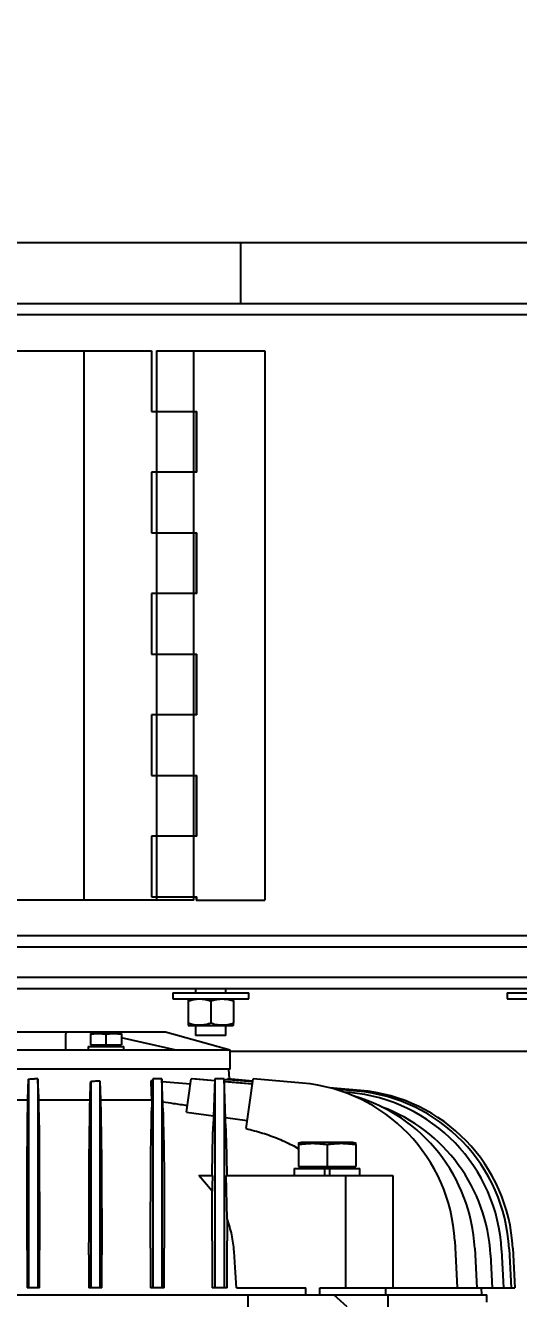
# Model space of a CAD drawing. Header units: millimetres. Extents: x 1293 to 41893, y 1011 to 26911.
# Drawn here: x 13415.9 to 13553.6, y 15228.9 to 15584.3 of the extents above; entities that cross this region are included whole.
import ezdxf

# ---------------------------------------------------------------- set-up
doc = ezdxf.new("R2010")
doc.units = ezdxf.units.MM
doc.header["$LTSCALE"] = 50
doc.layers.add('CAPA_1', color=7, linetype='Continuous')
doc.styles.add('SLDTEXTSTYLE0', font='TXT', dxfattribs={"width": 0.75})
doc.dimstyles.new('SLDDIMSTYLE0', dxfattribs={"dimtxt": 100, "dimasz": 100, "dimexe": 0, "dimexo": 0.0625, "dimgap": 25, "dimtad": 2, "dimdec": 0, "dimlfac": 1.5, "dimrnd": 1e-09, "dimzin": 12, "dimdsep": 46, "dimtxsty": 'SLDTEXTSTYLE0', "dimsah": 1, "dimcen": 0.09, "dimadec": 0, "dimazin": 3, "dimtfac": 1, "dimtdec": 0, "dimtofl": 0, "dimtmove": 0, "dimatfit": 3, "dimfxl": 1, "dimfrac": 2, "dimtolj": 1, "dimtzin": 12, "dimarcsym": 0})

# ---------------------------------------------------------------- blocks, each defined once
blk = doc.blocks.new('_D_18')
at = {"layer": 'CAPA_1', "transparency": 16777216}
for p, q in [((6530.12, 15837.67), (6530.12, 16976.53)), ((16745.16, 15322.37), (16745.16, 16976.53)), ((6530.12, 16926.53), (16745.16, 16926.53))]:
    blk.add_line(p, q, dxfattribs=at)
for points in [[(6530.12, 16926.53), (6630.12, 16911.14), (6630.12, 16941.91)], [(16745.16, 16926.53), (16645.16, 16941.91), (16645.16, 16911.14)]]:
    blk.add_solid(points, dxfattribs=at)
at = {"layer": 'CAPA_1', "transparency": 16777216, "insert": (11452.92, 17055.44), "char_height": 100, "attachment_point": 1, "style": 'SLDTEXTSTYLE0'}
blk.add_mtext('15323', dxfattribs=at)

msp = doc.modelspace()

# ---------------------------------------------------------------- linework, layer by layer
at = {"color": 7, "linetype": 'Continuous', "lineweight": 25}
for p, q in [((13649.0054871, 15523.598636), (13299.6721537, 15523.598636)), ((13475.9301193, 15523.598636), (13475.9301193, 15506.6653026)), ((11160.0054871, 15506.6653026), (13707.6721537, 15506.6653026)), ((13710.8471537, 15503.4903026), (11156.8304871, 15503.4903026)), ((13210.3641479, 15493.4903026), (13451.1315386, 15493.4903026)), ((13432.2643761, 15340.1569693), (13432.2643761, 15493.4903026)), ((13451.1315386, 15493.4903026), (13451.1315386, 15476.5569693)), ((13452.5369224, 15493.4903026), (13452.5369224, 15340.1569693)), ((13452.5369224, 15493.4903026), (13482.7500216, 15493.4903026)), ((13462.9509224, 15340.1569693), (13462.9509224, 15493.4903026)), ((13482.7500216, 15493.4903026), (13482.7500216, 15340.1569693)), ((13451.1315386, 15476.5569693), (13463.7789318, 15476.5569693)), ((13463.594172, 15476.5569693), (13463.594172, 15459.623636)), ((13463.7789318, 15459.623636), (13463.7789318, 15476.5569693)), ((13451.1315386, 15459.623636), (13451.1315386, 15442.6903026)), ((13463.7789318, 15459.623636), (13451.1315386, 15459.623636)), ((13451.1315386, 15442.6903026), (13463.7789318, 15442.6903026)), ((13463.594172, 15442.6903026), (13463.594172, 15425.7569693)), ((13463.7789318, 15425.7569693), (13463.7789318, 15442.6903026)), ((13451.1315386, 15425.7569693), (13451.1315386, 15408.823636)), ((13463.7789318, 15425.7569693), (13451.1315386, 15425.7569693)), ((13451.1315386, 15408.823636), (13463.7789318, 15408.823636)), ((13463.594172, 15408.823636), (13463.594172, 15391.8903026)), ((13463.7789318, 15391.8903026), (13463.7789318, 15408.823636)), ((13451.1315386, 15391.8903026), (13451.1315386, 15374.9569693)), ((13463.7789318, 15391.8903026), (13451.1315386, 15391.8903026)), ((13451.1315386, 15374.9569693), (13463.7789318, 15374.9569693)), ((13463.594172, 15374.9569693), (13463.594172, 15358.023636)), ((13463.7789318, 15358.023636), (13463.7789318, 15374.9569693)), ((13451.1315386, 15358.023636), (13451.1315386, 15341.0903026)), ((13463.7789318, 15358.023636), (13451.1315386, 15358.023636)), ((13462.9509224, 15340.1569693), (13210.3641479, 15340.1569693)), ((13451.1315386, 15341.0903026), (13463.7789318, 15341.0903026)), ((13463.594172, 15341.0903026), (13463.594172, 15340.1569693)), ((13463.594172, 15340.1569693), (13482.7500216, 15340.1569693)), ((13463.7789318, 15340.1569693), (13463.7789318, 15341.0903026)), ((13710.8471537, 15330.1569693), (11156.8304871, 15330.1569693)), ((13707.6721537, 15326.9819693), (11160.0054871, 15326.9819693)), ((13587.6721537, 15318.5153026), (13161.0054871, 15318.5153026)), ((13587.6721537, 15315.3403026), (13161.0054871, 15315.3403026)), ((13457.0888204, 15314.2819693), (13457.0888204, 15312.588636)), ((13457.0888204, 15314.2819693), (13478.2554871, 15314.2819693)), ((13463.4388204, 15315.3403026), (13463.4388204, 15314.2819693)), ((13471.9054871, 15314.2819693), (13471.9054871, 15315.3403026)), ((13478.2554871, 15312.588636), (13478.2554871, 15314.2819693)), ((13550.4221537, 15314.2819693), (13550.4221537, 15312.588636)), ((13550.4221537, 15314.2819693), (13571.5888204, 15314.2819693)), ((13457.0888204, 15312.588636), (13478.2554871, 15312.588636)), ((13461.3221537, 15311.9940938), (13461.3221537, 15305.7748448)), ((13467.6727126, 15311.9940938), (13467.6727126, 15305.7748448)), ((13474.0221537, 15312.561315), (13473.9748324, 15312.588636)), ((13474.0221537, 15311.99428), (13474.0221537, 15305.7746586)), ((13550.4221537, 15312.588636), (13571.5888204, 15312.588636)), ((13455.0474053, 15303.2653026), (13378.5721537, 15303.2653026)), ((13427.4747608, 15303.2653026), (13427.0497665, 15302.6904251)), ((13427.0497665, 15302.6904251), (13427.0497665, 15298.2653026)), ((13434.0497665, 15302.9319693), (13434.0497665, 15299.7319693)), ((13434.0497665, 15302.7533365), (13436.0612705, 15302.9319693)), ((13434.0497665, 15302.9319693), (13442.7164331, 15302.9319693)), ((13437.091296, 15302.9319693), (13435.3085943, 15303.2653026)), ((13436.3715958, 15302.9319693), (13438.3830998, 15302.7533365)), ((13438.3830998, 15302.7533365), (13440.3946038, 15302.9319693)), ((13438.3830998, 15302.7533365), (13438.3830998, 15299.7319693)), ((13440.7049291, 15302.9319693), (13442.7164331, 15302.7533365)), ((13442.7164331, 15302.9319693), (13442.7164331, 15299.7319693)), ((13473.0768228, 15298.2653026), (13455.0474053, 15303.2653026)), ((13461.3221537, 15305.2076236), (13461.3694751, 15305.1803026)), ((13461.3694751, 15305.1803026), (13473.9613169, 15305.1803026)), ((13463.4388204, 15305.1803026), (13463.4388204, 15302.3153026)), ((13471.9054871, 15302.3153026), (13463.4388204, 15302.3153026)), ((13471.9054871, 15302.3153026), (13471.9054871, 15305.1803026)), ((13433.3830998, 15299.3319693), (13433.3830998, 15298.2653026)), ((13433.3830998, 15299.3319693), (13443.3830998, 15299.3319693)), ((13434.0497665, 15299.7319693), (13442.7164331, 15299.7319693)), ((13434.5164331, 15299.7319693), (13434.5164331, 15299.3319693)), ((13442.2497665, 15299.3319693), (13442.2497665, 15299.7319693)), ((13458.0111173, 15298.2653026), (13442.7164331, 15301.7134782)), ((13443.3830998, 15298.2653026), (13443.3830998, 15299.3319693)), ((13473.0768228, 15298.2653026), (13276.4101562, 15298.2653026)), ((13473.0768228, 15292.9319693), (13473.0768228, 15298.2653026)), ((13733.4434895, 15297.9013026), (13473.0768228, 15297.9013026)), ((13473.0768228, 15292.9319693), (13276.4101562, 15292.9319693)), ((13472.885656, 15290.2192715), (13472.7434895, 15292.9319693)), ((13416.7892378, 15290.1969051), (13416.7892378, 15231.9319693)), ((13419.3644079, 15290.2653026), (13418.3919615, 15290.2653026)), ((13419.3644079, 15290.2653026), (13419.3644079, 15231.9319693)), ((13419.4596041, 15287.5657693), (13419.3644079, 15290.2653026)), ((13434.1225711, 15289.5575408), (13434.1225711, 15231.9319693)), ((13436.6977412, 15289.7357052), (13436.6977412, 15231.9319693)), ((13436.6977412, 15289.7357052), (13436.8876506, 15284.2653026)), ((13451.4355505, 15289.6881133), (13450.8915725, 15289.7357052)), ((13451.4559045, 15290.2653026), (13451.140442, 15281.3195554)), ((13451.4559045, 15290.2653026), (13451.4559045, 15231.9319693)), ((13454.0310745, 15290.2653026), (13451.4559045, 15290.2653026)), ((13454.0310745, 15290.2653026), (13454.0310745, 15231.9319693)), ((13454.3597302, 15280.9454279), (13454.0310745, 15290.2653026)), ((13461.9610426, 15288.7672521), (13454.059524, 15289.4585454)), ((13460.8617569, 15280.9454279), (13462.1715799, 15290.2653026)), ((13468.7688838, 15289.6881133), (13462.1715799, 15290.2653026)), ((13462.6367023, 15290.2246097), (13462.6424213, 15290.2653026)), ((13468.770332, 15289.7291799), (13462.6424213, 15290.2653026)), ((13468.7892378, 15290.2653026), (13468.3221454, 15277.0196981)), ((13468.7892378, 15290.2653026), (13468.7892378, 15231.9319693)), ((13471.3644079, 15290.2653026), (13468.7892378, 15290.2653026)), ((13471.3644079, 15290.2653026), (13471.3644079, 15231.9319693)), ((13471.8543854, 15276.3707316), (13471.3644079, 15290.2653026)), ((13479.3801295, 15289.3774199), (13471.3710084, 15290.0781272)), ((13479.300095, 15288.807945), (13471.3914002, 15289.4998662)), ((13479.294376, 15288.7672521), (13471.3928573, 15289.4585454)), ((13472.3771933, 15290.2637562), (13472.3906956, 15289.9889162)), ((13479.4181225, 15289.6477547), (13472.3771933, 15290.2637562)), ((13477.5521586, 15276.3707316), (13479.5049132, 15290.2653026)), ((13493.2862924, 15289.0595882), (13479.5049132, 15290.2653026)), ((13419.4596041, 15287.5657693), (13419.5741643, 15284.2653026)), ((13509.4991751, 15287.0160036), (13500.8015642, 15287.776946)), ((13508.4631854, 15286.8329822), (13502.2712761, 15287.3747041)), ((13506.3811695, 15286.438658), (13504.7333096, 15286.5828271)), ((13416.5839495, 15284.2653026), (13402.2399403, 15284.2653026)), ((13416.4742038, 15277.5250379), (13416.5839495, 15284.2653026)), ((13419.5741643, 15284.2653026), (13419.6827112, 15277.5250379)), ((13433.9396937, 15284.2653026), (13419.5741643, 15284.2653026)), ((13451.106654, 15284.2653026), (13436.8876506, 15284.2653026)), ((13451.0911496, 15277.5250379), (13451.140442, 15281.3195554)), ((13451.106654, 15284.2653026), (13451.243649, 15284.2462556)), ((13454.3597302, 15280.9454279), (13454.4028452, 15277.5250379)), ((13460.8617569, 15280.9454279), (13468.4240216, 15279.9086604)), ((13433.8238661, 15276.6830713), (13433.8407388, 15277.5250379)), ((13436.9843198, 15277.5250379), (13437.0104597, 15276.2856821)), ((13471.7456829, 15279.4532689), (13477.8674284, 15278.6139929)), ((13490.8241865, 15271.5407941), (13492.137092, 15270.7622588)), ((13492.8994877, 15272.4653026), (13492.1369469, 15272.2609804)), ((13492.137092, 15271.9294042), (13492.137092, 15265.798636)), ((13507.3746963, 15272.4653026), (13492.8994877, 15272.4653026)), ((13500.137092, 15271.9294042), (13500.137092, 15265.798636)), ((13508.1372371, 15272.2609804), (13507.3746963, 15272.4653026)), ((13508.137092, 15271.9294042), (13508.137092, 15265.798636)), ((13468.0408872, 15258.8993363), (13464.3532095, 15263.2653026)), ((13464.3532095, 15263.2653026), (13468.1473276, 15263.2653026)), ((13472.2226691, 15251.146134), (13471.9813923, 15263.2653026)), ((13471.9813923, 15263.2653026), (13518.5218683, 15263.2653026)), ((13491.0037587, 15265.2653026), (13491.0037587, 15263.2653026)), ((13491.0037587, 15265.2653026), (13509.2704253, 15265.2653026)), ((13492.137092, 15265.798636), (13508.137092, 15265.798636)), ((13492.8037587, 15265.798636), (13492.8037587, 15265.2653026)), ((13499.4704253, 15265.2653026), (13499.4704253, 15263.2653026)), ((13500.8037587, 15265.2653026), (13500.8037587, 15263.2653026)), ((13505.3225417, 15263.2653026), (13505.3225417, 15231.9319693)), ((13507.4704253, 15265.2653026), (13507.4704253, 15265.798636)), ((13509.2704253, 15263.2653026), (13509.2704253, 15265.2653026)), ((13518.5218683, 15263.2653026), (13518.5218683, 15231.9319693)), ((13468.0333479, 15245.0128469), (13468.0390624, 15242.0911096)), ((13472.2151552, 15242.0911096), (13472.2213948, 15245.0128469)), ((13535.8217361, 15245.0128469), (13536.5072758, 15231.9319693)), ((13541.3993597, 15243.0083979), (13541.9798507, 15231.9319693)), ((13548.9166131, 15242.3919167), (13549.4647957, 15231.9319693)), ((13550.9986291, 15242.786241), (13551.5674773, 15231.9319693)), ((13552.0346187, 15242.9692623), (13552.6130587, 15231.9319693)), ((13545.8004932, 15241.1068784), (13546.2813298, 15231.9319693)), ((13419.7936213, 15231.9319693), (13416.3916413, 15231.9319693)), ((13437.2209313, 15231.9319693), (13433.6475435, 15231.9319693)), ((13454.6889415, 15231.9319693), (13450.8677378, 15231.9319693)), ((13472.2108336, 15231.9319693), (13468.0427241, 15231.9319693)), ((13474.8530081, 15231.9319693), (13494.2248547, 15231.9319693)), ((13494.2248547, 15229.9319693), (13494.2248547, 15231.9319693)), ((13498.1238728, 15231.9319693), (13552.6130587, 15231.9319693)), ((13498.1238728, 15229.9319693), (13498.1238728, 15231.9319693)), ((13516.5929908, 15229.9319693), (13516.5929908, 15231.9319693)), ((13543.4101562, 15229.9319693), (13543.3053406, 15231.9319693)), ((13204.7434895, 15229.9319693), (13544.7434895, 15229.9319693)), ((13478.1274422, 15195.952127), (13478.1274422, 15229.9319693)), ((13505.7939463, 15226.598636), (13502.076096, 15229.9319693)), ((13517.1076548, 15229.9319693), (13517.1076548, 15199.5815524)), ((13544.7434895, 15227.9319693), (13544.7434895, 15229.9319693))]:
    msp.add_line(p, q, dxfattribs=at)
at = {"color": 7, "linetype": 'Continuous', "lineweight": 25, "flags": 128}
for points in [[(13416.5839495, 15284.2653026), (13416.698912, 15287.5870142), (13416.7892378, 15290.1969051)], [(13450.8915725, 15289.7357052), (13451.0120183, 15286.6722798), (13451.106654, 15284.2653026)], [(13416.3910497, 15242.0911096), (13416.3913815, 15236.4019918), (13416.3916413, 15231.9319693)], [(13419.7936213, 15231.9319693), (13419.7940189, 15237.6210888), (13419.7943324, 15242.0911096)], [(13450.8655226, 15242.0911096), (13450.8667651, 15236.4019944), (13450.8677378, 15231.9319693)], [(13454.6889415, 15231.9319693), (13454.6903866, 15237.6210921), (13454.6915264, 15242.0911096)], [(13468.0390624, 15242.0911096), (13468.0411166, 15236.4019976), (13468.0427241, 15231.9319693)], [(13472.2108336, 15231.9319693), (13472.213249, 15237.6210966), (13472.2151552, 15242.0911096)], [(13474.8530081, 15231.9319693), (13474.4844712, 15237.6210992), (13474.1946148, 15242.0911096)], [(13433.6464247, 15241.1068784), (13433.6470521, 15235.9689307), (13433.6475435, 15231.9319693)], [(13437.2209313, 15231.9319693), (13437.221664, 15237.0699201), (13437.2222415, 15241.1068784)]]:
    msp.add_lwpolyline(points, dxfattribs=at)
at = {"color": 7, "linetype": 'Continuous', "lineweight": 25}
for centre, end in [((13489.2190244, 15242.5705023), 85), ((13502.3139015, 15239.9495721), 85), ((13494.7966481, 15240.5660533), 73.873769822), ((13504.3959174, 15240.3438963), 85), ((13505.4319071, 15240.5269177), 85), ((13499.1977816, 15238.6645338), 69.577599747)]:
    msp.add_arc(centre, 46.6666667, 3, end, dxfattribs=at)
for points, knots in [([(13461.3221537, 15312.541139), (13461.3221537, 15312.547672), (13461.3221537, 15312.5975192), (13461.3221537, 15312.4149596), (13461.3221537, 15312.1352367), (13461.3221537, 15311.9940938)], [0, 0, 0, 0, 0.0695277356, 0.5305013379, 1, 1, 1, 1]), ([(13461.3221537, 15311.9940938), (13462.0887504, 15312.2115463), (13463.377702, 15312.5771699), (13465.2624581, 15312.5754363), (13466.6112358, 15312.3283499), (13467.407403, 15312.077639), (13467.6727126, 15311.9940938)], [0, 0, 0, 0, 0.3661794341, 0.6156922034, 0.8719357593, 1, 1, 1, 1]), ([(13467.6727126, 15311.9940938), (13468.2238237, 15312.1579183), (13469.3379963, 15312.4891197), (13470.9887431, 15312.6103022), (13472.5666969, 15312.432517), (13473.534047, 15312.1412486), (13474.0221537, 15311.99428)], [0, 0, 0, 0, 0.2646176718, 0.5349733347, 0.76535622725, 1, 1, 1, 1]), ([(13474.0221537, 15311.99428), (13474.0221537, 15312.1645213), (13474.0221537, 15312.4861824), (13474.0221537, 15312.5234678), (13474.0221537, 15312.5410197)], [0, 0, 0, 0, 0.529256723, 1, 1, 1, 1]), ([(13467.6727126, 15305.7748448), (13467.4073987, 15305.6912974), (13466.6245116, 15305.4447658), (13465.2765045, 15305.1949882), (13463.3911208, 15305.1880056), (13462.0887485, 15305.5574089), (13461.3221537, 15305.7748448)], [0, 0, 0, 0, 0.1280647744, 0.377893031, 0.6338190398, 1, 1, 1, 1]), ([(13461.3221537, 15305.7748448), (13461.3221537, 15305.6045747), (13461.3221537, 15305.2828152), (13461.3221537, 15305.2454692), (13461.3221537, 15305.2278861)], [0, 0, 0, 0, 0.529184393, 1, 1, 1, 1]), ([(13474.0221537, 15305.7746586), (13473.471061, 15305.610866), (13472.3569242, 15305.2797289), (13470.7061959, 15305.1586454), (13469.1282254, 15305.3365219), (13468.1608379, 15305.6278475), (13467.6727126, 15305.7748448)], [0, 0, 0, 0, 0.2646061211, 0.5349506065, 0.7653448938, 1, 1, 1, 1]), ([(13474.0221537, 15305.2277666), (13474.0221537, 15305.2212436), (13474.0221537, 15305.1713906), (13474.0221537, 15305.3538859), (13474.0221537, 15305.6335469), (13474.0221537, 15305.7746586)], [0, 0, 0, 0, 0.0694050097, 0.5304391431, 1, 1, 1, 1]), ([(13416.7892378, 15290.1969051), (13417.0893748, 15290.2095009), (13417.6253402, 15290.2319936), (13418.1577136, 15290.2551247), (13418.3919615, 15290.2653026)], [0, 0, 0, 0, 0.5599932061, 1, 1, 1, 1]), ([(13433.9396937, 15284.2653026), (13433.9738318, 15285.2532021), (13434.0347928, 15287.0173082), (13434.09575, 15288.7813586), (13434.1225711, 15289.5575408)], [0, 0, 0, 0, 0.56, 1, 1, 1, 1]), ([(13434.1225711, 15289.5575408), (13434.6078769, 15289.590291), (13435.4745182, 15289.6487751), (13436.3239695, 15289.7091426), (13436.6977412, 15289.7357052)], [0, 0, 0, 0, 0.559984597, 1, 1, 1, 1]), ([(13433.8407388, 15277.5250379), (13433.8498565, 15278.1115027), (13433.8680918, 15279.2844239), (13433.89385, 15280.9979015), (13433.9181885, 15282.6724542), (13433.9325252, 15283.734349), (13433.9396937, 15284.2653026)], [0, 0, 0, 0, 0.2500015165, 0.4999994119, 0.7499967321, 1, 1, 1, 1]), ([(13436.8876506, 15284.2653026), (13436.8944551, 15283.7385775), (13436.908064, 15282.685143), (13436.9318843, 15281.011938), (13436.9571468, 15279.2945064), (13436.9752621, 15278.1148643), (13436.9843198, 15277.5250379)], [0, 0, 0, 0, 0.250004092, 0.5000007407, 0.7499981131, 1, 1, 1, 1]), ([(13454.2581095, 15283.8271422), (13455.2345943, 15283.6921774), (13457.5262969, 15283.3754297), (13459.8161711, 15283.0457167), (13461.1303396, 15282.856493)], [0, 0, 0, 0, 0.4260957506, 1, 1, 1, 1]), ([(13416.3909894, 15242.3919167), (13416.3913748, 15243.8189037), (13416.3921447, 15246.6697618), (13416.3943753, 15250.8450615), (13416.3975408, 15254.8846215), (13416.4013035, 15258.7299832), (13416.4061445, 15262.3293354), (13416.4119889, 15265.6286009), (13416.41897, 15268.593286), (13416.4271207, 15271.1929273), (13416.4362973, 15273.4058803), (13416.4474709, 15275.2066747), (13416.459643, 15276.6217762), (13416.4689062, 15277.1977595), (13416.4735503, 15277.4865283)], [0, 0, 0, 0, 0.08341037402, 0.16663861138, 0.24975085972, 0.33357654193, 0.41710825364, 0.50039335354, 0.58363515256, 0.66673507765, 0.74971139741, 0.8326813135, 0.91611489684, 1, 1, 1, 1]), ([(13416.4735503, 15277.4865283), (13416.4736752, 15277.4938), (13416.4738983, 15277.5067854), (13416.4741104, 15277.5194607), (13416.4742038, 15277.5250379)], [0, 0, 0, 0, 0.55998946206, 1, 1, 1, 1]), ([(13419.6827112, 15277.5250379), (13419.6834039, 15277.4843466), (13419.6846408, 15277.4116907), (13419.6862248, 15277.3292285), (13419.6869217, 15277.2929497)], [0, 0, 0, 0, 0.560056369, 1, 1, 1, 1]), ([(13451.042898, 15275.3432798), (13451.0546158, 15275.808323), (13451.0782066, 15276.7445653), (13451.0868164, 15277.2637425), (13451.0911496, 15277.5250379)], [0, 0, 0, 0, 0.4967124583, 1, 1, 1, 1]), ([(13454.4028452, 15277.5250379), (13454.4085057, 15277.1945764), (13454.4197415, 15276.5386269), (13454.4538865, 15275.2327449), (13454.4708296, 15274.5847546)], [0, 0, 0, 0, 0.5037910466, 1, 1, 1, 1]), ([(13419.6869217, 15277.2929497), (13419.6928492, 15276.9770819), (13419.7046665, 15276.3473633), (13419.7200384, 15274.8803698), (13419.733544, 15273.04331), (13419.7459979, 15270.8070451), (13419.7567341, 15268.1925765), (13419.7659605, 15265.2319621), (13419.7738387, 15261.9559694), (13419.7803872, 15258.3987383), (13419.7857865, 15254.6147408), (13419.7897054, 15250.6536669), (13419.7927111, 15246.5707121), (13419.7938349, 15243.785607), (13419.7943973, 15242.3919167)], [0, 0, 0, 0, 0.0838121761, 0.1670891451, 0.2498184537, 0.3334097757, 0.4169977117, 0.5006026446, 0.5840545406, 0.66764285, 0.7514198191, 0.8341924546, 0.9170284921, 1, 1, 1, 1]), ([(13433.6475471, 15242.0911096), (13433.6498713, 15243.4534772), (13433.6545172, 15246.1767969), (13433.6631131, 15250.1740116), (13433.6730215, 15254.0373895), (13433.6836947, 15257.7175058), (13433.6957901, 15261.1723707), (13433.7092565, 15264.3664118), (13433.7240692, 15267.2696492), (13433.7404597, 15269.8606914), (13433.7613669, 15272.4750769), (13433.7884811, 15274.9395425), (13433.8120401, 15276.100369), (13433.8238661, 15276.6830713)], [0, 0, 0, 0, 0.0836173035, 0.1671477363, 0.2507212238, 0.3340987087, 0.4174101632, 0.5007471051, 0.583985421, 0.6673087923, 0.7507578859, 0.8748874727, 1, 1, 1, 1]), ([(13437.0104597, 15276.2856821), (13437.0244131, 15275.6592415), (13437.0521857, 15274.4123822), (13437.0837955, 15271.8930355), (13437.1092559, 15269.26516), (13437.1291254, 15266.6893526), (13437.1472525, 15263.8237021), (13437.1636004, 15260.687119), (13437.178342, 15257.3065442), (13437.1916408, 15253.7161243), (13437.2029572, 15249.9533967), (13437.2129907, 15246.0629353), (13437.2183094, 15243.4153242), (13437.2209697, 15242.0911096)], [0, 0, 0, 0, 0.1252991064, 0.2493937327, 0.3328573217, 0.4160609901, 0.4990478685, 0.5824739859, 0.6657617856, 0.7490069241, 0.832710124, 0.9163292172, 1, 1, 1, 1]), ([(13450.8648932, 15243.0083979), (13450.8649779, 15244.855261), (13450.8651475, 15248.5530199), (13450.8720762, 15253.848309), (13450.8832419, 15258.7997075), (13450.9010492, 15263.2788736), (13450.9250339, 15267.2291091), (13450.9563699, 15270.5714125), (13450.9948582, 15273.3521444), (13451.0268296, 15274.6772859), (13451.042898, 15275.3432798)], [0, 0, 0, 0, 0.1246680837, 0.2496083763, 0.3741983515, 0.4994072719, 0.6238308817, 0.7491925716, 0.8739483985, 1, 1, 1, 1]), ([(13454.4708296, 15274.5847546), (13454.4892188, 15273.8708832), (13454.5257875, 15272.4512816), (13454.5662395, 15269.9177716), (13454.5968251, 15267.3955028), (13454.6195833, 15265.0109032), (13454.6426351, 15261.9586865), (13454.6634561, 15258.1062517), (13454.6802072, 15253.34472), (13454.690007, 15248.2859139), (13454.6914775, 15244.7654737), (13454.6922114, 15243.0083979)], [0, 0, 0, 0, 0.1271802135, 0.2529100293, 0.3359930261, 0.4185141667, 0.5005385336, 0.6260842888, 0.7507249022, 0.8755850944, 1, 1, 1, 1]), ([(13468.2210243, 15272.9464364), (13468.2449913, 15273.8212065), (13468.2934076, 15275.5883485), (13468.3125027, 15276.5394238), (13468.3221454, 15277.0196981)], [0, 0, 0, 0, 0.4950196669, 1, 1, 1, 1]), ([(13471.8543854, 15276.3707316), (13471.8633068, 15275.9787679), (13471.8810117, 15275.2008993), (13471.9232281, 15273.5992023), (13471.9626387, 15272.2233423), (13471.9821898, 15271.5407941)], [0, 0, 0, 0, 0.3385470683, 0.6718608823, 1, 1, 1, 1]), ([(13477.5521586, 15276.3707316), (13479.0825314, 15275.9840422), (13482.1390745, 15275.2117251), (13486.593237, 15273.6152419), (13489.4155455, 15272.2314552), (13490.8241865, 15271.5407941)], [0, 0, 0, 0, 0.3343405913, 0.6677630743, 1, 1, 1, 1]), ([(13468.0658389, 15263.2653026), (13468.0774852, 15264.5609886), (13468.1009677, 15267.1734697), (13468.1529567, 15270.4106742), (13468.1981995, 15272.0961311), (13468.2210243, 15272.9464364)], [0, 0, 0, 0, 0.32775877964, 0.66085739321, 1, 1, 1, 1]), ([(13471.9821898, 15271.5407941), (13472.0043175, 15270.7681), (13472.0482336, 15269.2345634), (13472.1039872, 15266.4680144), (13472.1333069, 15264.327786), (13472.1478622, 15263.2653026)], [0, 0, 0, 0, 0.338365905, 0.6715419618, 1, 1, 1, 1]), ([(13492.137092, 15272.2604389), (13492.137092, 15272.2606323), (13492.137092, 15272.3711708), (13492.137092, 15272.1500941), (13492.137092, 15271.9294042)], [0, 0, 0, 0, 0.00175003709, 1, 1, 1, 1]), ([(13508.137092, 15271.9294042), (13508.137092, 15272.1500941), (13508.137092, 15272.3711708), (13508.137092, 15272.2606323), (13508.137092, 15272.2604389)], [0, 0, 0, 0, 0.99824996291, 1, 1, 1, 1]), ([(13468.1473276, 15263.2653026), (13468.1265855, 15262.4503439), (13468.0895463, 15260.9950624), (13468.0557552, 15259.5396963), (13468.0408872, 15258.8993363)], [0, 0, 0, 0, 0.560000728, 1, 1, 1, 1]), ([(13468.0333479, 15245.0128469), (13468.0310947, 15246.2429063), (13468.0265833, 15248.7056156), (13468.0254135, 15252.2675118), (13468.0296803, 15255.7078734), (13468.0371398, 15257.8321601), (13468.0408872, 15258.8993363)], [0, 0, 0, 0, 0.2482609253, 0.4970446869, 0.7473307412, 1, 1, 1, 1]), ([(13472.2226691, 15251.146134), (13472.2236958, 15250.1413863), (13472.2257439, 15248.137171), (13472.222842, 15246.0524576), (13472.2213948, 15245.0128469)], [0, 0, 0, 0, 0.5013172046, 1, 1, 1, 1]), ([(13474.1946148, 15242.0911096), (13474.0349068, 15243.6334864), (13473.7142436, 15246.730286), (13472.7211483, 15249.6703725), (13472.2226691, 15251.146134)], [0, 0, 0, 0, 0.4980550812, 1, 1, 1, 1]), ([(13416.3909894, 15242.3919167), (13416.3910064, 15242.3357756), (13416.3910368, 15242.2355235), (13416.3910458, 15242.1352361), (13416.3910497, 15242.0911096)], [0, 0, 0, 0, 0.56, 1, 1, 1, 1]), ([(13419.7943324, 15242.0911096), (13419.7943386, 15242.1472702), (13419.7943498, 15242.2475568), (13419.7943828, 15242.3478068), (13419.7943973, 15242.3919167)], [0, 0, 0, 0, 0.5599999999, 1, 1, 1, 1]), ([(13433.6464247, 15241.1068784), (13433.6465661, 15241.2906031), (13433.6468185, 15241.6186829), (13433.6473245, 15241.946757), (13433.6475471, 15242.0911096)], [0, 0, 0, 0, 0.56, 1, 1, 1, 1]), ([(13437.2209697, 15242.0911096), (13437.2212801, 15241.9073849), (13437.2218346, 15241.5793051), (13437.2221171, 15241.251231), (13437.2222415, 15241.1068784)], [0, 0, 0, 0, 0.56, 1, 1, 1, 1]), ([(13450.8648932, 15243.0083979), (13450.8650683, 15242.8372886), (13450.8653809, 15242.5317349), (13450.8654793, 15242.2257457), (13450.8655226, 15242.0911096)], [0, 0, 0, 0, 0.5599973733, 1, 1, 1, 1]), ([(13454.6915264, 15242.0911096), (13454.6915938, 15242.2624648), (13454.691714, 15242.5684577), (13454.6920594, 15242.8739711), (13454.6922114, 15243.0083979)], [0, 0, 0, 0, 0.5599970975, 1, 1, 1, 1])]:
    msp.add_open_spline(points, degree=3, knots=knots, dxfattribs=at)
for points in [[(13492.137092, 15271.9294042), (13493.4704253, 15272.0952118), (13496.137092, 15272.4268269), (13498.8037587, 15272.0952118), (13500.137092, 15271.9294042)], [(13500.137092, 15271.9294042), (13501.4704253, 15272.0952118), (13504.137092, 15272.4268269), (13506.8037587, 15272.0952118), (13508.137092, 15271.9294042)]]:
    msp.add_open_spline(points, degree=3, dxfattribs=at)

# ---------------------------------------------------------------- dimensions: what is measured, and where the dimension line sits
at = {"layer": 'CAPA_1'}
dim = msp.add_linear_dim(base=(16745.1618891, 16926.5285398), p1=(6530.1246702, 15774.167696), p2=(16745.1618891, 15258.8741626), dimstyle='SLDDIMSTYLE0', dxfattribs=at)
dim.commit()
dim.dimension.update_dxf_attribs({"geometry": '_D_18', "text_midpoint": (11637.6432797, 16926.5285398), "dimtype": 160})

doc.saveas('drawing.dxf')
